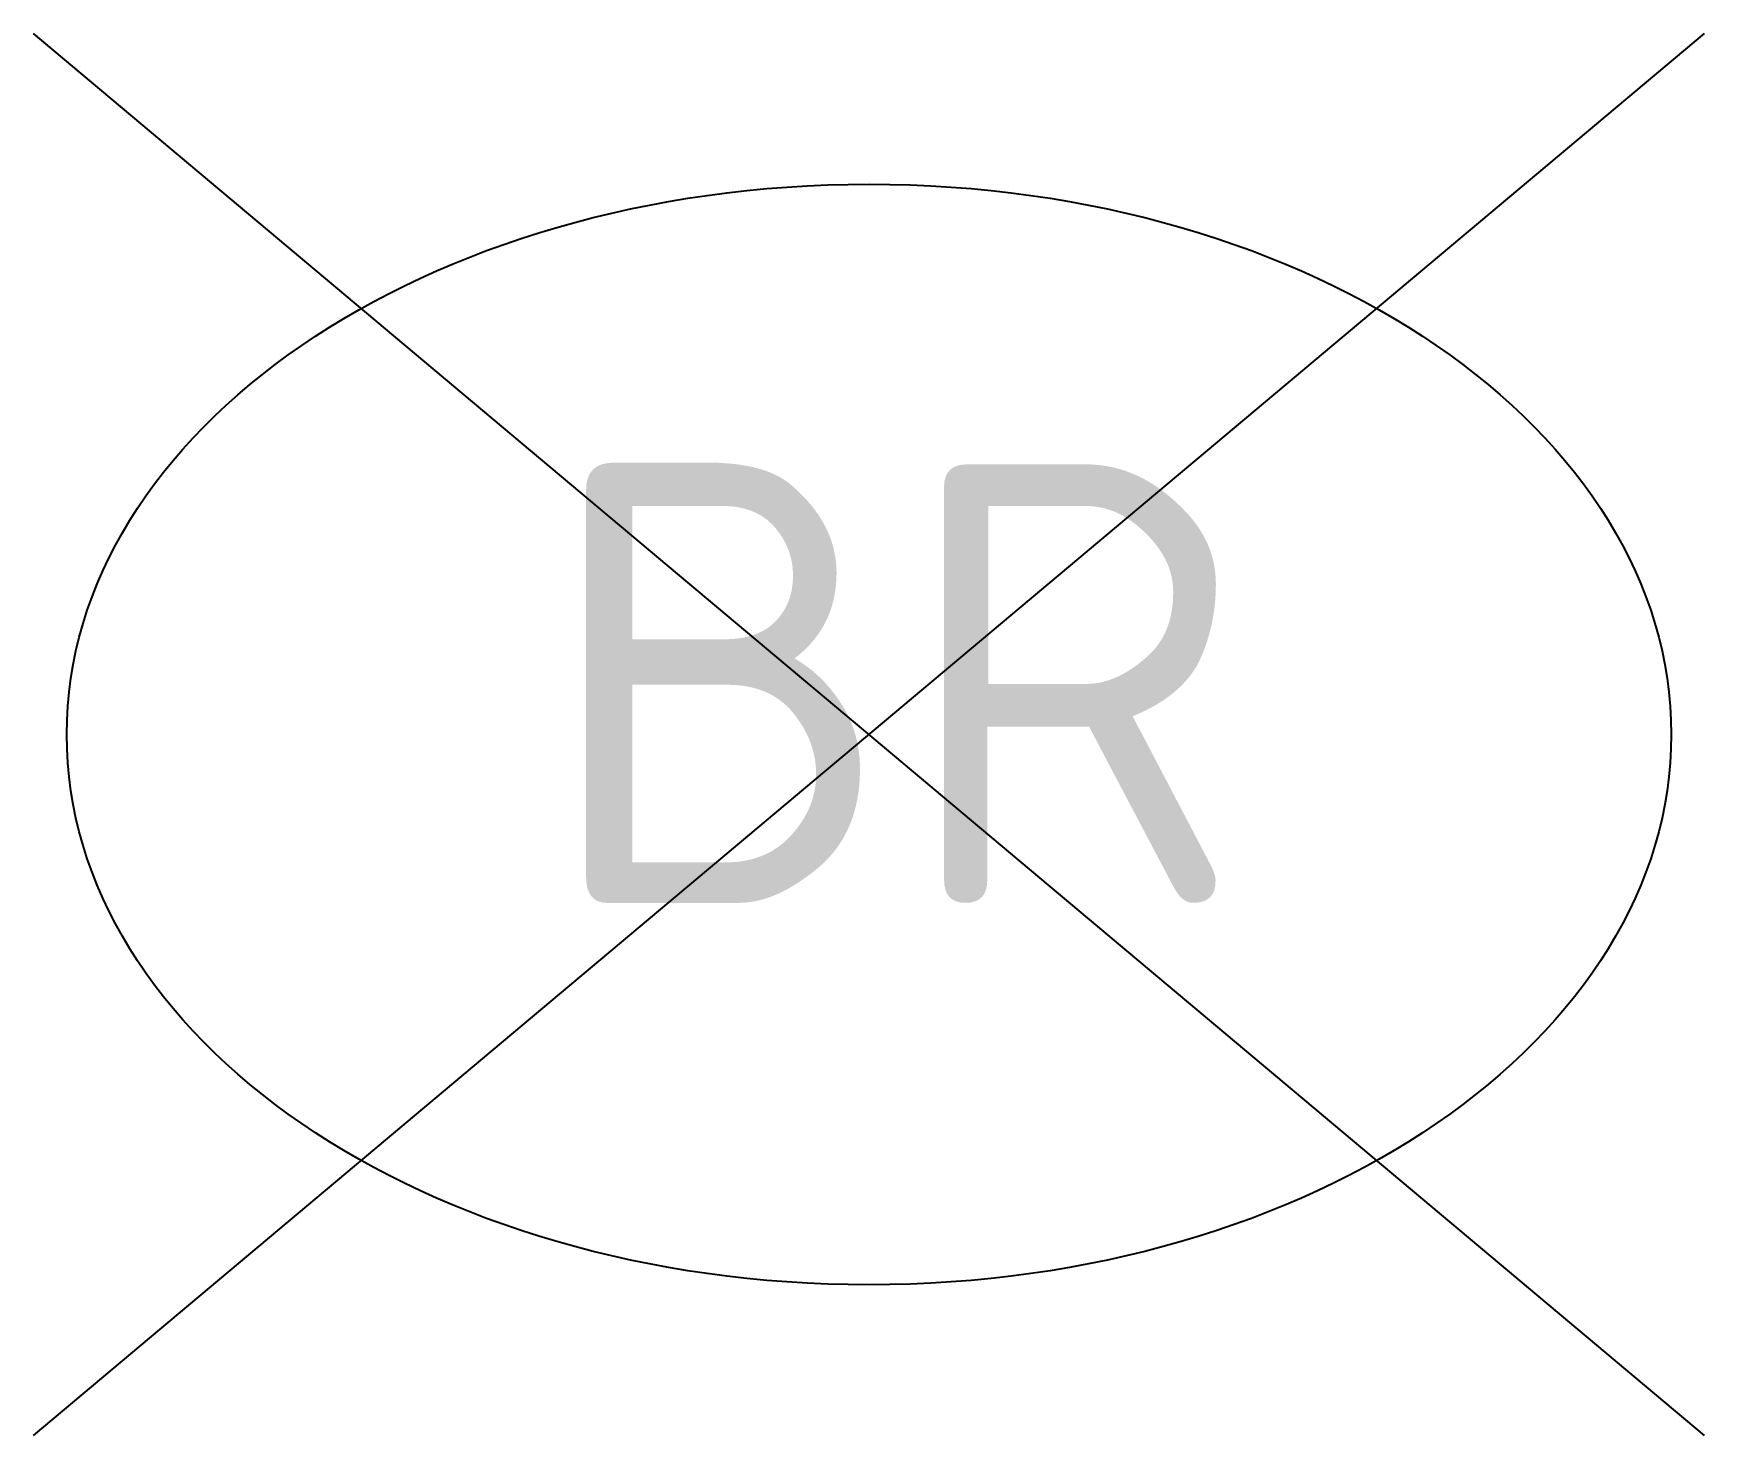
# Model space of a CAD drawing. Extents: x -3.8 to 3.8, y -3.18 to 3.18.
import ezdxf

# ---------------------------------------------------------------- set-up
doc = ezdxf.new("R2010")
doc.units = 0
doc.styles.add('NLCS-ISO', font='NLCS-ISO.ttf')

msp = doc.modelspace()

# ---------------------------------------------------------------- linework, layer by layer
for p, q in [((-3.7957, -3.185), (3.7957, 3.185)), ((3.7957, -3.185), (-3.7957, 3.185))]:
    msp.add_line(p, q)
msp.add_ellipse((0, 0), major_axis=(-3.6443, 0), ratio=0.685994)

# ---------------------------------------------------------------- texts
at = {"style": 'NLCS-ISO'}
msp.add_text('BR', height=2, dxfattribs=at).set_placement((-1.4898, -0.7648))

doc.saveas('drawing.dxf')
